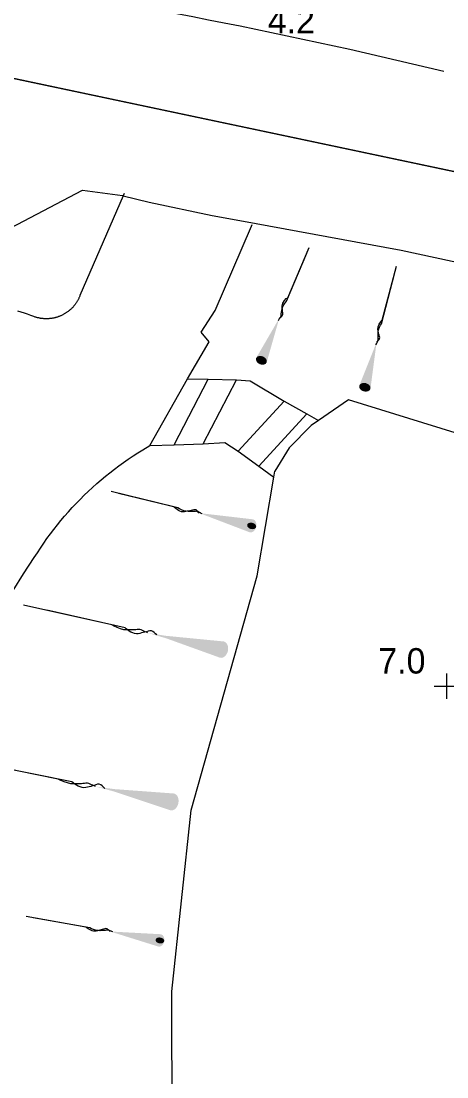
# Model space of a CAD drawing. Header units: millimetres. Extents: x 833924389 to 835767163, y 817400000 to 818811854.
# Drawn here: x 835291396 to 835308172, y 818493272 to 818534828 of the extents above; entities that cross this region are included whole.
import ezdxf
from ezdxf.enums import TextEntityAlignment as Align

# ---------------------------------------------------------------- set-up
doc = ezdxf.new("R2010")
doc.units = ezdxf.units.MM
doc.header["$LTSCALE"] = 10
doc.header["$MEASUREMENT"] = 0
doc.layers.add('01_Base_Plan', color=5, linetype='Continuous', lineweight=5)
doc.styles.add('11nw24d$1$Style-ENGINEERING', font='ENGINEERING.shx')

# ---------------------------------------------------------------- blocks, each defined once
blk = doc.blocks.new('11NW24D$0$SLOPE_9')
at = {"linetype": 'Continuous', "lineweight": 0}
h = blk.add_hatch(color=0, dxfattribs=at)
edge = h.paths.add_edge_path(flags=16)
edge.add_ellipse((0.164, 0), major_axis=(0, 0.224), ratio=0.731707, start_angle=0, end_angle=360)
at = {"color": 0, "linetype": 'Continuous', "lineweight": 0}
blk.add_line((2.835, -0.001), (4.995, -0.001), dxfattribs=at)
blk.add_open_spline([(1.96, -0.002), (2.015, -0.027), (2.058, -0.073), (2.124, -0.078), (2.19, -0.082), (2.234, -0.027), (2.288, -0.001), (2.343, 0.024), (2.396, 0.054), (2.452, 0.076), (2.574, 0.123), (2.825, 0.072), (2.835, -0.001)], degree=3, knots=[0, 0, 0, 0, 0.19339, 0.19339, 0.19339, 0.387372, 0.387372, 0.387372, 0.581393, 0.581393, 0.581393, 1, 1, 1, 1], dxfattribs=at)
at = {"color": 0, "linetype": 'Continuous', "lineweight": 0, "extrusion": (0, 0, -1)}
blk.add_solid([(-1.96, -0.002), (-0.163, 0.225), (-0.163, -0.224)], dxfattribs=at)
blk = doc.blocks.new('11NW24D$0$SLOPE_10')
at = {"linetype": 'Continuous', "lineweight": 0}
h = blk.add_hatch(color=0, dxfattribs=at)
edge = h.paths.add_edge_path(flags=16)
edge.add_ellipse((0.167, -0.001), major_axis=(0, 0.229), ratio=0.731707, start_angle=0, end_angle=360)
at = {"color": 0, "linetype": 'Continuous', "lineweight": 0}
blk.add_line((2.892, -0.001), (5.094, -0.001), dxfattribs=at)
blk.add_open_spline([(1.999, -0.001), (2.055, -0.028), (2.107, -0.075), (2.167, -0.08), (2.227, -0.084), (2.279, -0.028), (2.334, -0.002), (2.39, 0.024), (2.446, 0.051), (2.502, 0.077), (2.622, 0.132), (2.815, 0.052), (2.892, -0.001)], degree=3, knots=[0, 0, 0, 0, 0.194629, 0.194629, 0.194629, 0.387773, 0.387773, 0.387773, 0.582139, 0.582139, 0.582139, 1, 1, 1, 1], dxfattribs=at)
blk.add_solid([(1.999, -0.001), (0.168, 0.229), (0.167, -0.229)], dxfattribs=at)
blk = doc.blocks.new('11NW24D$0$SLOPE_15')
at = {"linetype": 'Continuous', "lineweight": 0}
h = blk.add_hatch(color=0, dxfattribs=at)
edge = h.paths.add_edge_path(flags=16)
edge.add_ellipse((0.193, -0.001), major_axis=(0, 0.264), ratio=0.731707, start_angle=0, end_angle=360)
at = {"color": 0, "linetype": 'Continuous', "lineweight": 0}
blk.add_line((3.339, -0.002), (5.881, -0.002), dxfattribs=at)
blk.add_open_spline([(2.308, -0.002), (2.372, -0.032), (2.437, -0.122), (2.501, -0.092), (2.565, -0.062), (2.63, -0.032), (2.694, -0.002), (2.758, 0.028), (2.823, 0.059), (2.887, 0.089), (3.026, 0.154), (3.243, 0.059), (3.339, -0.002)], degree=3, knots=[0, 0, 0, 0, 0.193476, 0.193476, 0.193476, 0.387379, 0.387379, 0.387379, 0.581282, 0.581282, 0.581282, 1, 1, 1, 1], dxfattribs=at)
at = {"color": 0, "linetype": 'Continuous', "lineweight": 0, "extrusion": (0, 0, -1)}
blk.add_solid([(-2.308, -0.002), (-0.193, 0.263), (-0.193, -0.265)], dxfattribs=at)
blk = doc.blocks.new('11NW24D$0$SLOPE_18')
at = {"linetype": 'Continuous', "lineweight": 0}
h = blk.add_hatch(color=0, dxfattribs=at)
edge = h.paths.add_edge_path(flags=16)
edge.add_ellipse((0.241, 0), major_axis=(0, 0.329), ratio=0.731707, start_angle=0, end_angle=360)
at = {"color": 0, "linetype": 'Continuous', "lineweight": 0}
blk.add_line((4.154, -0.002), (7.318, -0.002), dxfattribs=at)
blk.add_open_spline([(2.872, -0.002), (2.952, -0.039), (3.032, -0.114), (3.112, -0.114), (3.192, -0.114), (3.272, -0.039), (3.353, -0.002), (3.433, 0.036), (3.513, 0.073), (3.593, 0.11), (3.766, 0.191), (4.023, 0.072), (4.154, -0.002)], degree=3, knots=[0, 0, 0, 0, 0.19391, 0.19391, 0.19391, 0.387801, 0.387801, 0.387801, 0.581692, 0.581692, 0.581692, 1, 1, 1, 1], dxfattribs=at)
blk.add_solid([(2.872, -0.002), (0.241, 0.329), (0.241, -0.328)], dxfattribs=at)
blk = doc.blocks.new('11NW24D$0$SLOPE_21')
at = {"linetype": 'Continuous', "lineweight": 0}
h = blk.add_hatch(color=0, dxfattribs=at)
edge = h.paths.add_edge_path(flags=16)
edge.add_ellipse((0.248, 0), major_axis=(0, 0.338), ratio=0.731707, start_angle=0, end_angle=360)
at = {"color": 0, "linetype": 'Continuous', "lineweight": 0}
blk.add_line((4.276, -0.001), (7.532, -0.001), dxfattribs=at)
blk.add_open_spline([(2.957, -0.001), (3.039, -0.04), (3.122, -0.117), (3.204, -0.117), (3.287, -0.117), (3.369, -0.04), (3.451, -0.001), (3.534, 0.037), (3.616, 0.076), (3.698, 0.115), (3.876, 0.198), (4.127, 0.074), (4.276, -0.001)], degree=3, knots=[0, 0, 0, 0, 0.193989, 0.193989, 0.193989, 0.387725, 0.387725, 0.387725, 0.581462, 0.581462, 0.581462, 1, 1, 1, 1], dxfattribs=at)
at = {"color": 0, "linetype": 'Continuous', "lineweight": 0, "extrusion": (0, 0, -1)}
blk.add_solid([(-2.957, -0.001), (-0.247, 0.338), (-0.248, -0.338)], dxfattribs=at)
blk = doc.blocks.new('11NW24D$0$SLOPE_23')
at = {"linetype": 'Continuous', "lineweight": 0}
h = blk.add_hatch(color=0, dxfattribs=at)
edge = h.paths.add_edge_path(flags=16)
edge.add_ellipse((0.181, 0), major_axis=(0, 0.248), ratio=0.731707, start_angle=0, end_angle=360)
at = {"color": 0, "linetype": 'Continuous', "lineweight": 0}
blk.add_line((3.135, -0.001), (5.521, -0.002), dxfattribs=at)
blk.add_open_spline([(2.167, -0.001), (2.228, -0.029), (2.286, -0.095), (2.348, -0.086), (2.41, -0.076), (2.469, -0.029), (2.53, -0.001), (2.59, 0.027), (2.651, 0.055), (2.711, 0.083), (2.842, 0.144), (3.016, 0.054), (3.135, -0.001)], degree=3, knots=[0, 0, 0, 0, 0.193367, 0.193367, 0.193367, 0.387807, 0.387807, 0.387807, 0.58131, 0.58131, 0.58131, 1, 1, 1, 1], dxfattribs=at)
blk.add_solid([(2.167, -0.001), (0.181, 0.248), (0.181, -0.248)], dxfattribs=at)
blk = doc.blocks.new('11nw24d$0$SPOTHT')
at = {"layer": '01_Base_Plan', "linetype": 'Continuous', "lineweight": 13}
for p, q in [((0, -0.5), (0, 0.5)), ((-0.5, 0), (0.5, 0))]:
    blk.add_line(p, q, dxfattribs=at)

msp = doc.modelspace()

# ---------------------------------------------------------------- hatches: boundary and pattern name
at = {"layer": '01_Base_Plan', "linetype": 'Continuous'}
h = msp.add_hatch(color=256, dxfattribs=at)
edge = h.paths.add_edge_path()
edge.add_ellipse((835300859, 818521469), major_axis=(61, 144), ratio=0.683333, start_angle=0, end_angle=360)
h = msp.add_hatch(color=256, dxfattribs=at)
edge = h.paths.add_edge_path()
edge.add_ellipse((835304936, 818520408), major_axis=(40, 154), ratio=0.683333, start_angle=0, end_angle=360)
h = msp.add_hatch(color=256, dxfattribs=at)
edge = h.paths.add_edge_path()
edge.add_ellipse((835300480, 818514959), major_axis=(-178, 43), ratio=0.683333, start_angle=0, end_angle=360)
h = msp.add_hatch(color=256, dxfattribs=at)
edge = h.paths.add_edge_path()
edge.add_ellipse((835299279, 818510097), major_axis=(-265, 59), ratio=0.683333, start_angle=0, end_angle=360)
h = msp.add_hatch(color=256, dxfattribs=at)
edge = h.paths.add_edge_path()
edge.add_ellipse((835297319, 818504100), major_axis=(-274, 55), ratio=0.683333, start_angle=0, end_angle=360)
h = msp.add_hatch(color=256, dxfattribs=at)
edge = h.paths.add_edge_path()
edge.add_ellipse((835296866, 818498641), major_axis=(-170, 30), ratio=0.683333, start_angle=0, end_angle=360)

# ---------------------------------------------------------------- linework, layer by layer
for p, q in [((835301850, 818523806), (835302652, 818525694)), ((835305590, 818522912), (835306119, 818524937)), ((835296471, 818518121), (835297958, 818520747)), ((835297427, 818518155), (835298765, 818520730)), ((835298575, 818518195), (835299880, 818520706)), ((835299944, 818517896), (835301756, 818519872)), ((835300761, 818517307), (835302648, 818519365)), ((835297577, 818515667), (835295231, 818516240)), ((835294971, 818511064), (835291488, 818511844)), ((835292862, 818504993), (835289259, 818505713)), ((835294104, 818499137), (835291872, 818499538))]:
    msp.add_line(p, q, dxfattribs=at)
at = {"layer": '01_Base_Plan', "flags": 128}
for points in [[(835411243, 818507804), (835399391, 818510618), (835381343, 818513909), (835363178, 818517553), (835347990, 818520592), (835344375, 818521327), (835335188, 818523225), (835327765, 818524832), (835294960, 818531754), (835290048, 818532790), (835287790, 818533003), (835285523, 818532931), (835283283, 818532575), (835281105, 818531940), (835279024, 818531037), (835277073, 818529880), (835276668, 818529548)], [(835295456, 818528039), (835295419, 818527954), (835293716, 818524022), (835293707, 818523999), (835293697, 818523976), (835293687, 818523953), (835293677, 818523931), (835293666, 818523908), (835293655, 818523886), (835293644, 818523864), (835293632, 818523842), (835293620, 818523821), (835293607, 818523799), (835293594, 818523778), (835293581, 818523757), (835293567, 818523737), (835293553, 818523716), (835293539, 818523696), (835293524, 818523676), (835293509, 818523656), (835293493, 818523637), (835293478, 818523618), (835293462, 818523599), (835293445, 818523581), (835293428, 818523562), (835293411, 818523544), (835293394, 818523527), (835293376, 818523509), (835293358, 818523492), (835293340, 818523475), (835293321, 818523459), (835293302, 818523443), (835293283, 818523427), (835293264, 818523412), (835293244, 818523397), (835293224, 818523382), (835293204, 818523368), (835293183, 818523354), (835293163, 818523340), (835293142, 818523327), (835293121, 818523314), (835293099, 818523301), (835293078, 818523289), (835293056, 818523277), (835293034, 818523266), (835293012, 818523255), (835292989, 818523244), (835292967, 818523234), (835292944, 818523224), (835292921, 818523214), (835292898, 818523205), (835292875, 818523197), (835292851, 818523188), (835292828, 818523180), (835292804, 818523173), (835292780, 818523166), (835292756, 818523159), (835292732, 818523153), (835292708, 818523147), (835292684, 818523142), (835292660, 818523137), (835292635, 818523133), (835292611, 818523129), (835292586, 818523125), (835292562, 818523122), (835292537, 818523119), (835292512, 818523117), (835292488, 818523115), (835292463, 818523113), (835292438, 818523112), (835292413, 818523112), (835292389, 818523111), (835292364, 818523112), (835292339, 818523112), (835292314, 818523113), (835292289, 818523115), (835292265, 818523117), (835292240, 818523119), (835292215, 818523122), (835292191, 818523125), (835292166, 818523129), (835292142, 818523133), (835292117, 818523138), (835292093, 818523143), (835292069, 818523148), (835292045, 818523154), (835292021, 818523160), (835291997, 818523167), (835291973, 818523174), (835291950, 818523181), (835291926, 818523189), (835291903, 818523198), (835291778, 818523244), (835291652, 818523288), (835291526, 818523329), (835291399, 818523369), (835291271, 818523406)], [(835297958, 818520747), (835298799, 818522211), (835298493, 818522581), (835299040, 818523444), (835300470, 818526756)], [(835291088, 818512419), (835291497, 818513069), (835291917, 818513711), (835292037, 818513901), (835292160, 818514089), (835292287, 818514276), (835292416, 818514459), (835292549, 818514641), (835292685, 818514820), (835292824, 818514997), (835292966, 818515171), (835292966, 818515171), (835293111, 818515343), (835293259, 818515513), (835293410, 818515679), (835293564, 818515843), (835293721, 818516005), (835293881, 818516163), (835294043, 818516319), (835294208, 818516472), (835294376, 818516622), (835294546, 818516769), (835294719, 818516913), (835294894, 818517054), (835295072, 818517192), (835295252, 818517327), (835295434, 818517459), (835295619, 818517587), (835295806, 818517712), (835295995, 818517834), (835296186, 818517953), (835296471, 818518121), (835297958, 818520747)]]:
    msp.add_lwpolyline(points, dxfattribs=at)
at = {"layer": '01_Base_Plan', "linetype": 'Continuous', "flags": 128}
for points in [[(835290048, 818532790), (835327765, 818524832), (835335188, 818523225), (835344375, 818521327), (835347990, 818520592), (835363178, 818517553), (835381343, 818513909), (835399391, 818510618), (835411243, 818507804)], [(835327765, 818524832), (835294960, 818531754), (835290048, 818532790)], [(835284025, 818525801), (835289429, 818525875), (835293814, 818528172), (835295389, 818527961), (835295419, 818527954), (835296440, 818527702), (835298921, 818527179), (835300018, 818526976)], [(835289429, 818525875), (835293814, 818528172), (835295389, 818527961), (835295419, 818527954), (835296440, 818527702), (835298921, 818527179), (835300018, 818526976), (835306376, 818525811), (835324757, 818521848)], [(835295456, 818528039), (835295419, 818527954), (835293716, 818524022), (835293707, 818523999), (835293697, 818523976), (835293688, 818523953), (835293677, 818523931), (835293667, 818523908), (835293655, 818523886), (835293644, 818523864), (835293632, 818523842), (835293620, 818523821), (835293607, 818523799), (835293594, 818523778), (835293581, 818523757), (835293567, 818523737), (835293553, 818523716), (835293539, 818523696), (835293524, 818523676), (835293509, 818523657), (835293493, 818523637), (835293478, 818523618), (835293462, 818523599), (835293445, 818523581), (835293428, 818523562), (835293411, 818523544), (835293394, 818523527), (835293376, 818523509), (835293358, 818523492), (835293340, 818523476), (835293321, 818523459), (835293302, 818523443), (835293283, 818523427), (835293264, 818523412), (835293244, 818523397), (835293224, 818523382), (835293204, 818523368), (835293184, 818523353), (835293163, 818523340), (835293142, 818523327), (835293121, 818523314), (835293099, 818523301), (835293078, 818523289), (835293056, 818523277), (835293034, 818523266), (835293012, 818523255), (835292989, 818523244), (835292967, 818523234), (835292944, 818523224), (835292921, 818523214), (835292898, 818523205), (835292875, 818523197), (835292851, 818523188), (835292828, 818523180), (835292804, 818523173), (835292780, 818523166), (835292757, 818523159), (835292732, 818523153), (835292708, 818523147), (835292684, 818523142), (835292660, 818523137), (835292635, 818523133), (835292611, 818523129), (835292586, 818523125), (835292562, 818523122), (835292537, 818523119), (835292513, 818523117), (835292488, 818523115), (835292463, 818523113), (835292438, 818523112), (835292413, 818523112), (835292389, 818523111), (835292364, 818523112), (835292339, 818523112), (835292314, 818523113), (835292290, 818523115), (835292265, 818523117), (835292240, 818523119), (835292215, 818523122), (835292191, 818523125), (835292166, 818523129), (835292142, 818523133), (835292118, 818523138), (835292093, 818523143), (835292069, 818523148), (835292045, 818523154), (835292021, 818523160), (835291997, 818523167), (835291973, 818523174), (835291950, 818523181), (835291926, 818523189), (835291903, 818523198), (835291778, 818523244), (835291652, 818523288), (835291526, 818523329), (835291399, 818523369), (835291271, 818523406)], [(835297958, 818520747), (835298799, 818522211), (835298493, 818522581), (835299040, 818523444), (835300470, 818526756), (835300498, 818526822)], [(835300018, 818526976), (835306376, 818525811), (835324757, 818521848)], [(835300470, 818526756), (835300498, 818526822)], [(835301526, 818523040), (835301545, 818523066), (835301563, 818523092), (835301582, 818523118), (835301601, 818523144), (835301620, 818523169), (835301634, 818523197), (835301641, 818523228), (835301643, 818523261), (835301644, 818523295), (835301648, 818523327), (835301653, 818523359), (835301658, 818523390), (835301664, 818523422), (835301669, 818523453), (835301675, 818523485), (835301695, 818523555), (835301727, 818523626), (835301767, 818523694), (835301809, 818523756), (835301850, 818523806)], [(835305376, 818522092), (835305392, 818522121), (835305407, 818522150), (835305422, 818522179), (835305437, 818522207), (835305452, 818522236), (835305462, 818522267), (835305464, 818522299), (835305462, 818522332), (835305458, 818522366), (835305457, 818522400), (835305457, 818522432), (835305458, 818522465), (835305459, 818522497), (835305460, 818522530), (835305461, 818522563), (835305470, 818522636), (835305492, 818522713), (835305522, 818522788), (835305556, 818522856), (835305590, 818522912)], [(835297427, 818518155), (835298765, 818520730)], [(835297958, 818520747), (835298765, 818520730)], [(835297958, 818520747), (835298765, 818520730), (835299880, 818520706)], [(835298575, 818518195), (835299880, 818520706)], [(835298765, 818520730), (835299880, 818520706), (835300427, 818520672), (835301756, 818519872), (835302648, 818519366)], [(835299880, 818520706), (835300427, 818520672), (835301756, 818519872)], [(835299944, 818517896), (835301756, 818519872)], [(835301756, 818519872), (835302648, 818519365), (835303111, 818519103)], [(835317660, 818500710), (835317862, 818501084), (835320030, 818507030), (835320262, 818508690), (835320150, 818510362), (835319700, 818511977), (835318929, 818513465), (835317871, 818514765), (835316570, 818515821), (835315080, 818516590), (835304300, 818519920), (835303111, 818519103), (835302830, 818518910)], [(835317660, 818500710), (835317862, 818501084), (835320030, 818507030), (835320262, 818508690), (835320150, 818510362), (835319700, 818511977), (835318929, 818513465), (835317871, 818514765), (835316570, 818515821), (835315080, 818516590), (835304300, 818519920), (835303111, 818519103)], [(835300761, 818517307), (835302648, 818519366)], [(835302648, 818519366), (835303111, 818519103)], [(835302829, 818518906), (835301960, 818518037), (835301393, 818517111)], [(835302829, 818518906), (835301960, 818518037), (835301393, 818517111)], [(835303111, 818519103), (835302830, 818518910)], [(835291088, 818512419), (835291497, 818513069), (835291917, 818513711), (835292037, 818513901), (835292160, 818514089), (835292287, 818514276), (835292416, 818514459), (835292549, 818514641), (835292685, 818514820), (835292824, 818514997), (835292966, 818515171), (835293111, 818515343), (835293259, 818515513), (835293410, 818515679), (835293564, 818515843), (835293721, 818516005), (835293881, 818516163), (835294043, 818516319), (835294208, 818516472), (835294376, 818516622), (835294546, 818516769), (835294719, 818516913), (835294894, 818517054), (835295072, 818517192), (835295252, 818517327), (835295434, 818517459), (835295619, 818517587), (835295806, 818517712), (835295995, 818517834), (835296186, 818517953), (835296471, 818518121)], [(835296471, 818518121), (835297427, 818518155), (835298575, 818518195)], [(835296471, 818518121), (835297427, 818518155)], [(835297427, 818518155), (835298575, 818518195), (835299419, 818518244), (835299944, 818517896), (835300761, 818517307)], [(835298575, 818518195), (835299419, 818518244), (835299944, 818517896)], [(835299944, 818517896), (835300761, 818517307), (835301354, 818516879)], [(835300761, 818517307), (835301354, 818516879)], [(835302726, 818470954), (835302400, 818471400), (835298330, 818476930), (835297321, 818478182), (835296556, 818479595), (835296059, 818481124), (835295846, 818482717), (835295926, 818484323), (835296294, 818485888), (835296940, 818487360), (835297350, 818491220), (835297330, 818496630), (835298100, 818503770), (835300690, 818512990), (835301354, 818516879), (835301393, 818517111)], [(835297350, 818491220), (835297330, 818496630), (835298100, 818503770), (835300690, 818512990), (835301354, 818516879), (835301393, 818517111)], [(835298528, 818515436), (835298495, 818515453), (835298461, 818515470), (835298427, 818515487), (835298394, 818515504), (835298360, 818515521), (835298325, 818515532), (835298288, 818515533), (835298249, 818515530), (835298210, 818515525), (835298172, 818515523), (835298134, 818515523), (835298096, 818515523), (835298059, 818515524), (835298021, 818515524), (835297983, 818515524), (835297898, 818515534), (835297809, 818515558), (835297722, 818515591), (835297643, 818515629), (835297577, 818515667)], [(835296382, 818510747), (835296332, 818510772), (835296282, 818510796), (835296232, 818510820), (835296182, 818510844), (835296131, 818510869), (835296079, 818510884), (835296024, 818510885), (835295967, 818510879), (835295910, 818510871), (835295853, 818510866), (835295797, 818510866), (835295742, 818510865), (835295686, 818510865), (835295630, 818510864), (835295575, 818510864), (835295449, 818510875), (835295317, 818510908), (835295187, 818510955), (835295069, 818511009), (835294971, 818511064)], [(835294322, 818504701), (835294270, 818504724), (835294218, 818504748), (835294166, 818504772), (835294113, 818504796), (835294061, 818504819), (835294007, 818504834), (835293950, 818504834), (835293892, 818504826), (835293833, 818504816), (835293775, 818504810), (835293717, 818504808), (835293660, 818504807), (835293603, 818504805), (835293545, 818504803), (835293488, 818504801), (835293358, 818504810), (835293222, 818504841), (835293087, 818504886), (835292965, 818504939), (835292862, 818504993)], [(835295009, 818498975), (835294976, 818498989), (835294944, 818499003), (835294911, 818499017), (835294879, 818499031), (835294846, 818499045), (835294813, 818499053), (835294778, 818499053), (835294742, 818499047), (835294706, 818499040), (835294670, 818499036), (835294634, 818499034), (835294599, 818499032), (835294564, 818499031), (835294528, 818499029), (835294493, 818499027), (835294413, 818499031), (835294328, 818499048), (835294245, 818499074), (835294168, 818499105), (835294104, 818499137)]]:
    msp.add_lwpolyline(points, dxfattribs=at)
at = {"layer": '01_Base_Plan', "extrusion": (0, 0, -1)}
msp.add_arc((-835259129, 818331333), 207377, 92.45932, 103.64555, dxfattribs=at)
at = {"layer": '01_Base_Plan', "linetype": 'Continuous', "extrusion": (0, 0, -1)}
for points in [[(-835301526, 818523040), (-835300761, 818521511), (-835300957, 818521428)], [(-835305376, 818522092), (-835304831, 818520435), (-835305042, 818520380)], [(-835295009, 818498975), (-835296845, 818498525), (-835296886, 818498757)]]:
    msp.add_solid(points, dxfattribs=at)
at = {"layer": '01_Base_Plan', "linetype": 'Continuous'}
for points in [[(835298528, 818515436), (835300450, 818514837), (835300510, 818515081)], [(835296382, 818510747), (835299238, 818509916), (835299320, 818510278)], [(835294322, 818504701), (835297281, 818503913), (835297356, 818504288)]]:
    msp.add_solid(points, dxfattribs=at)

# ---------------------------------------------------------------- block references
for name, p, xscale, yscale, zscale, rotation in [('11NW24D$0$SLOPE_9', (835300798, 818521326), 999.9999999999997, 999.9999999999997, 999.9999999999997, 67.01121516723857), ('11NW24D$0$SLOPE_10', (835304896, 818520254), 999.9999999999998, 999.9999999999998, 999.9999999999998, 75.37894494060347), ('11NW24D$0$SLOPE_15', (835300658, 818514915), 999.9999999999999, 999.9999999999999, 999.9999999999999, 166.2929310105156), ('11NW24D$0$SLOPE_18', (835299544, 818510038), 1000.000000000002, 1000.000000000002, 1000.000000000002, 167.3665204157032), ('11NW24D$0$SLOPE_21', (835297593, 818504046), 1000, 1000, 1000, 168.690004086534), ('11NW24D$0$SLOPE_23', (835297035, 818498611), 1000.000000000004, 1000.000000000004, 1000.000000000004, 169.8247230169632)]:
    msp.add_blockref(name, p, dxfattribs=dict(at, xscale=xscale, yscale=yscale, zscale=zscale, rotation=rotation))
at = {"layer": '01_Base_Plan', "linetype": 'Continuous', "xscale": 1000, "yscale": 1000, "zscale": 1000}
msp.add_blockref('11nw24d$0$SPOTHT', (835308164, 818508648, 7000), dxfattribs=at)

# ---------------------------------------------------------------- texts
at = {"layer": '01_Base_Plan', "linetype": 'Continuous', "style": '11nw24d$1$Style-ENGINEERING'}
msp.add_text('4.2', height=1000, dxfattribs=at).set_placement((835301115, 818535346, 4200), align=Align.TOP_LEFT)
msp.add_text('7.0', height=1000, dxfattribs=at).set_placement((835307327, 818509148, 7000), align=Align.RIGHT)

doc.saveas('drawing.dxf')
